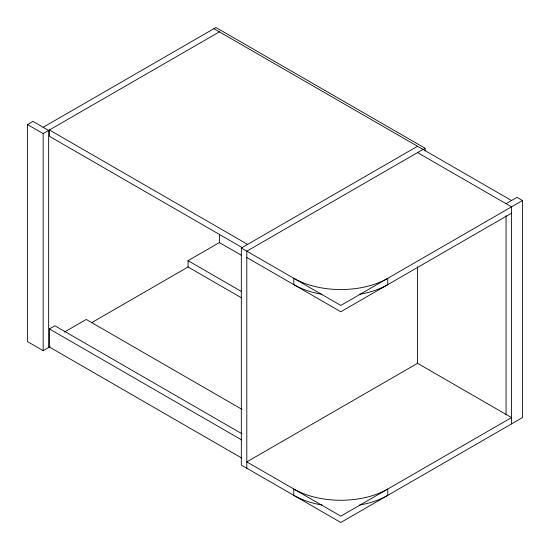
<?xml version="1.0" encoding="UTF-8"?>
<svg xmlns="http://www.w3.org/2000/svg" width="550" height="550" viewBox="0 0 550 550"><rect width="100%" height="100%" fill="white"/><g stroke="black" fill="none" stroke-linecap="round" stroke-linejoin="round"><path stroke-width="0.82" d="M50.133 346.631L43.161 350.653L27.5 341.612L27.5 124.554L32.979 121.392L48.648 130.433L48.648 347.49M43.161 127.27L215.944 27.514L425.067 148.246L425.067 150.824M27.5 124.554L43.161 133.595L219.388 31.852M241.649 458.013L49.431 347.036L49.431 328.948L54.911 325.786L241.938 433.757M64.384 332.069L86.24 319.454L242.096 409.434M241.498 297.846L188.059 266.998L188.059 260.666L219.388 242.577L241.656 255.434M91.706 322.63L188.21 266.908M506.055 203.686L517.021 197.354L522.5 200.523L522.5 417.581L340.794 522.486L241.319 465.059L241.319 248.002L417.546 146.259M425.067 148.246L246.806 251.171L246.806 468.222M522.5 200.523L340.794 305.429L241.319 248.002M511.534 213.187L340.794 311.761L246.806 257.496M213.909 28.689L511.534 200.523M417.546 152.591L511.534 206.855L511.534 423.906M247.589 244.386L49.431 129.979L49.431 136.311L242.392 247.713M188.059 260.666L241.498 291.521M49.431 328.948L241.649 439.924M506.055 215.696L506.055 414.734M417.546 266.695L417.546 363.639M219.388 234.327L219.388 242.907M43.161 133.595L43.161 350.653M359.666 294.291A66.461 38.369 0 0 0 387.784 284.632L387.784 278.3A66.461 38.369 0 0 1 293.796 278.3L293.796 284.632A66.461 38.369 0 0 0 321.915 294.291M359.666 505.01A66.461 38.369 0 0 0 387.784 495.357L387.784 489.026A66.461 38.369 0 0 1 293.796 489.026L293.796 495.357A66.461 38.369 0 0 0 321.915 505.01M417.546 363.316L246.806 461.89L340.794 516.154L511.534 417.581L417.546 363.316"/></g></svg>
